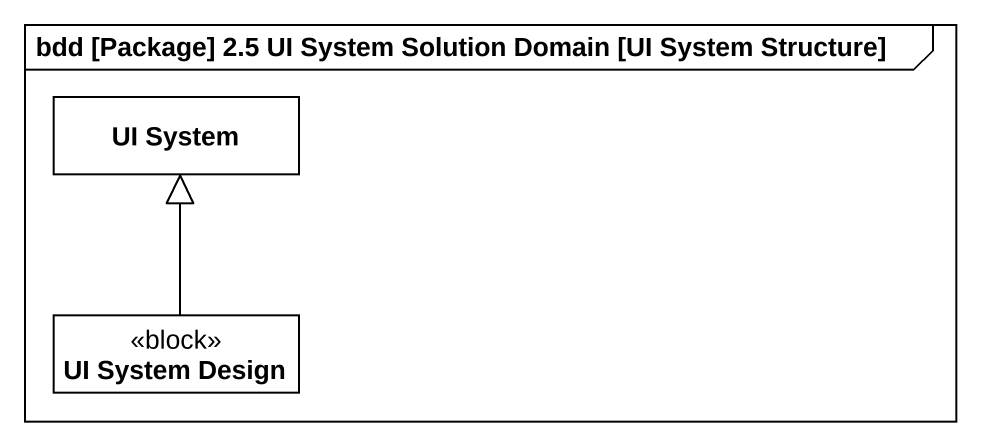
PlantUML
@startuml
mainframe bdd [Package] 2.5 UI System Solution Domain [UI System Structure]
hide circle
hide empty members
class "UI System" as UI_System
class "UI System Design" as UI_System_Design <<block>>
UI_System_Design -up-|> UI_System
@enduml
